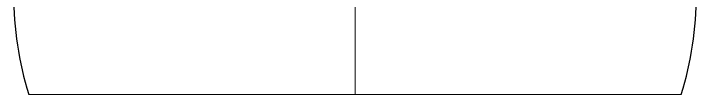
# Model space of a CAD drawing. Extents: x -409 to 586, y -170 to 506.
# Drawn here: x 518.4 to 586.2, y 38 to 46 of the extents above; entities that cross this region are included whole.
import ezdxf

# ---------------------------------------------------------------- set-up
doc = ezdxf.new("R2010")
doc.units = 0
doc.header["$LTSCALE"] = 7
doc.header["$MEASUREMENT"] = 0
doc.layers.add('3', color=3, linetype='CONTINUOUS', lineweight=30)
doc.layers.add('8', color=252, linetype='CONTINUOUS', lineweight=15)

msp = doc.modelspace()

# ---------------------------------------------------------------- linework, layer by layer
at = {"layer": '3'}
for centre, start, end in [((551.8497, 47.877), 180, 197.231296), ((552.8097, 47.877), 342.768704, 0)]:
    msp.add_arc(centre, 33.42, start, end, dxfattribs=at)
at = {"layer": '8'}
for p, q in [((552.3297, 286.777), (552.3297, 37.977)), ((552.3297, 37.977), (519.9297, 37.977)), ((552.3297, 37.977), (584.7297, 37.977))]:
    msp.add_line(p, q, dxfattribs=at)

doc.saveas('drawing.dxf')
